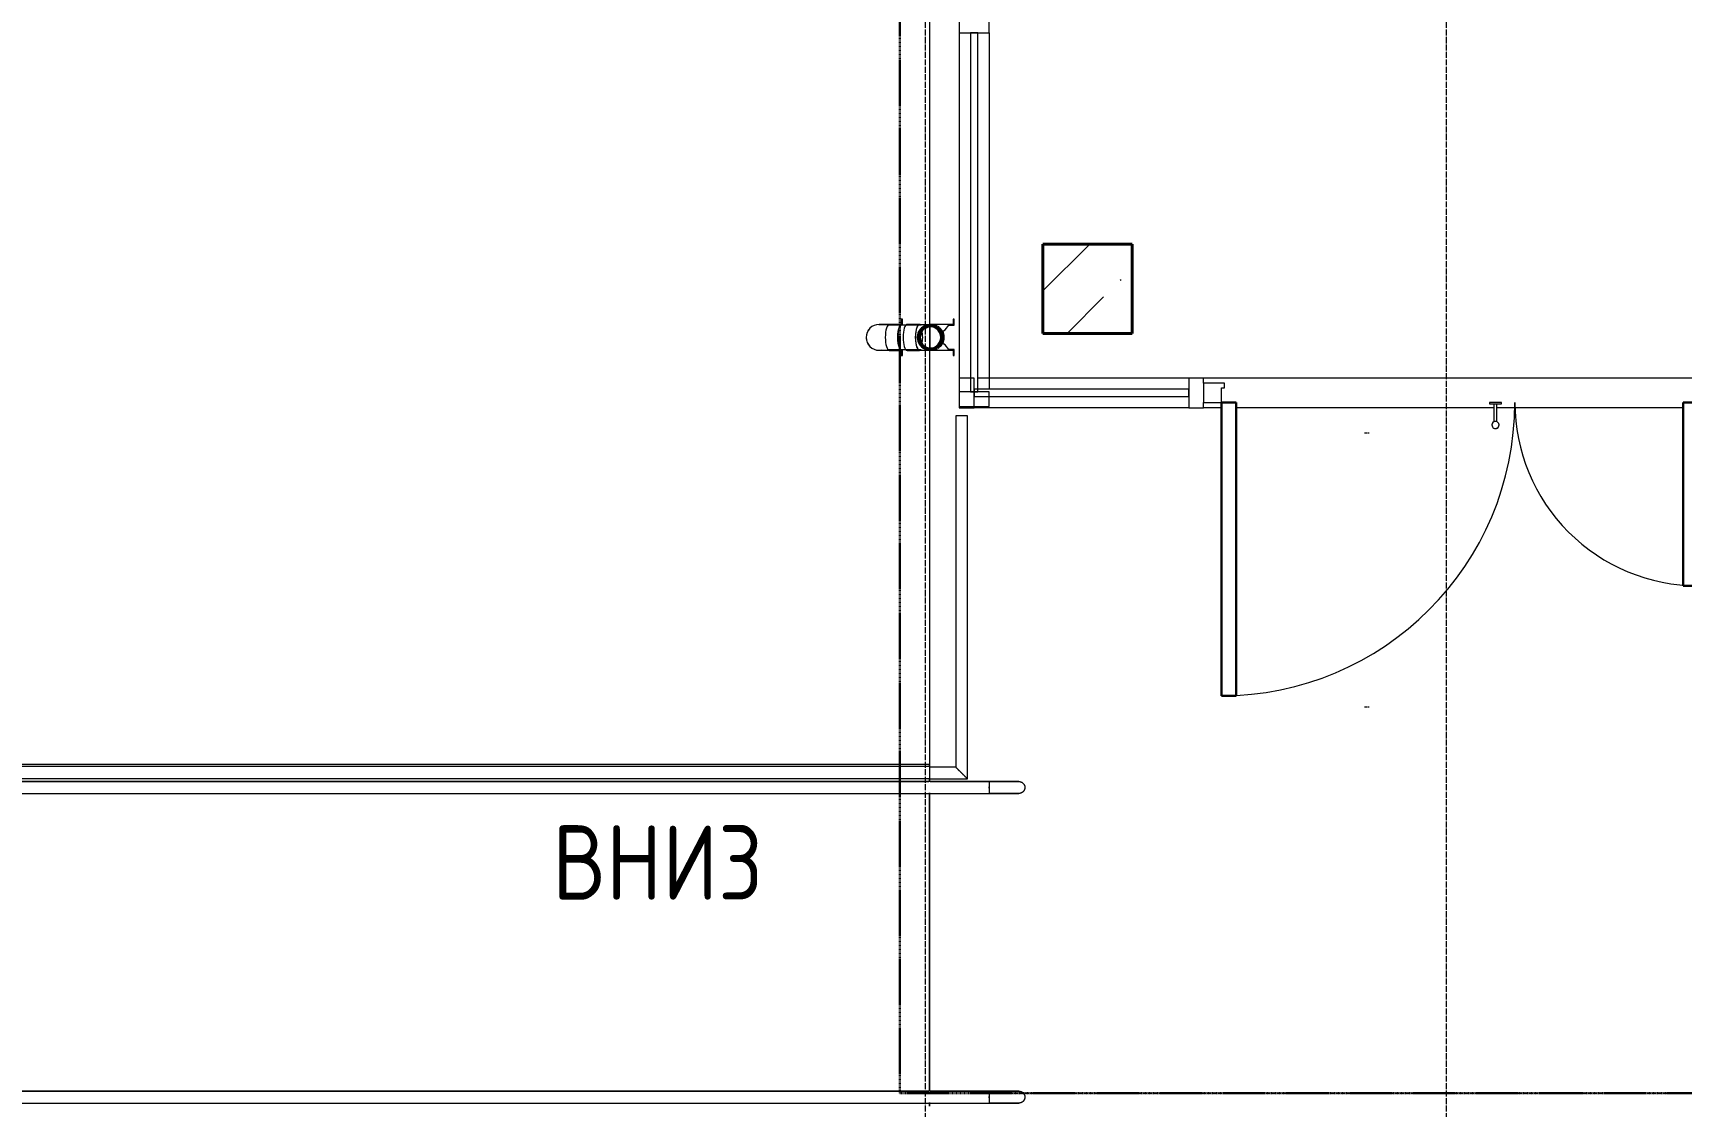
# Model space of a CAD drawing. Header units: millimetres. Extents: x -695119 to 412940, y -249585 to 622758.
# Drawn here: x -114761 to -109228, y 511265 to 514869 of the extents above; entities that cross this region are included whole.
import ezdxf

# ---------------------------------------------------------------- set-up
doc = ezdxf.new("R2010")
doc.units = ezdxf.units.MM
for name, pattern in [('ADSK_Линия сетки', [25, 20, -2.5, 0, -2.5]), ('ADSK_Невидимые', [5, 3, -2]), ('ADSK_Скрыто', [6, 3, -3]), ('ADSK_Штриховая_ш3 п1_5', [4.5, 3, -1.5])]:
    doc.linetypes.add(name, pattern=pattern)
for name, color, linetype, lineweight in [('_Скрыто_', 7, 'ADSK_Скрыто', 9), ('Балясины', 7, 'Continuous', 9), ('Двери', 8, 'Continuous', 9), ('Импосты витража', 8, 'Continuous', 9), ('Каркас_Импост', 8, 'Continuous', 9), ('Лестницы', 8, 'Continuous', 9), ('Линии', 7, 'Continuous', 9), ('Несущие колонны', 252, 'Continuous', 18), ('Обобщенные модели', 8, 'Continuous', 18), ('Ограждение', 8, 'Continuous', 9), ('Оси', 252, 'Continuous', 9), ('Пандус', 7, 'Continuous', 18), ('Панели витража', 8, 'Continuous', 9), ('Панель', 252, 'Continuous', 30), ('Перекрытия', 7, 'Continuous', 18), ('Поручни', 8, 'Continuous', 9), ('Текст ВНИЗ', 7, 'Continuous', 9)]:
    doc.layers.add(name, color=color, linetype=linetype, lineweight=lineweight)
doc.styles.add('GOST Common', font='', dxfattribs={"width": 0.9, "height": 500})
doc.styles.get('GOST Common').set_extended_font_data('GOST type B')

# ---------------------------------------------------------------- blocks, each defined once
blk = doc.blocks.new('Системная панель - ADSK_Cтеклопакет_25 мм-2788761-План 1 этажа смеж')
at = {"layer": 'Панели витража', "lineweight": 18}
for p, q in [((602.5, 12.5), (-602.5, 12.5)), ((-602.5, 12.5), (-602.5, -12.5)), ((602.5, -12.5), (602.5, 12.5)), ((-602.5, -12.5), (602.5, -12.5))]:
    blk.add_line(p, q, dxfattribs=at)
blk = doc.blocks.new('Прямоугольный импост - 50х100 мм-2788780-План 1 этажа смеж')
at = {"layer": 'Импосты витража'}
for p, q in [((-2471, -23530.7), (-2471, -24689.7)), ((-2371, -23530.7), (-2371, -24727.2))]:
    blk.add_line(p, q, dxfattribs=at)
blk = doc.blocks.new('Системная панель - ADSK_Cтеклопакет_25 мм-3118368-План 1 этажа смеж')
at = {"layer": 'Панели витража', "lineweight": 18}
for p, q in [((360, 12.5), (-360, 12.5)), ((-360, 12.5), (-360, -12.5)), ((360, -12.5), (360, 12.5)), ((-360, -12.5), (360, -12.5))]:
    blk.add_line(p, q, dxfattribs=at)
blk = doc.blocks.new('Прямоугольный импост - 50х100 мм-3118473-План 1 этажа смеж')
at = {"layer": 'Импосты витража'}
for p, q in [((-1701, -24689.7), (-2408.5, -24689.7)), ((-1701, -24789.7), (-2421, -24789.7))]:
    blk.add_line(p, q, dxfattribs=at)
blk = doc.blocks.new('AC_ДверьВитражная_Двупольная_Алюминиевая_с отводной прямой ручкой - Остекленные _с защитным ограждением_ Л-3119140-План 1 этажа смеж')
at = {"layer": 'Двери'}
for p, q in [((-125, 96.8), (-125, 36.5)), ((-115, 36.5), (-115, 97)), ((-140, 36.5), (-140, 32.5)), ((-140, 36.5), (-140, 32.5)), ((-100, 36.5), (-140, 36.5)), ((-139.3, 36.5), (-140, 36.5)), ((-139.3, 36.5), (-140, 36.5)), ((-139.3, 36.5), (-140, 36.5)), ((-140, 32.5), (-139.3, 32.5)), ((-140, 32.5), (-100, 32.5)), ((-140, 32.5), (-139.3, 32.5)), ((-140, 32.5), (-139.3, 32.5)), ((-100, 36.5), (-100.7, 36.5)), ((-100, 36.5), (-100.7, 36.5)), ((-100, 36.5), (-100.7, 36.5)), ((-100.7, 32.5), (-100, 32.5)), ((-100.7, 32.5), (-100, 32.5)), ((-100.7, 32.5), (-100, 32.5)), ((-100, 32.5), (-100, 36.5)), ((-100, 32.5), (-100, 36.5))]:
    blk.add_line(p, q, dxfattribs=at)
for start, end in [(360, 180), (105, 165), (30, 90), (180, 360), (180, 210), (240, 246.0658), (293.9342, 315), (330, 360)]:
    blk.add_arc((-120, 107.5), 12, start, end, dxfattribs=at)
at = {"layer": 'Каркас_Импост'}
for p, q in [((-860, 32.5), (-800, 32.5)), ((-860, -32.5), (-860, 32.5)), ((-800, 32.5), (-800, -17.5)), ((860, 32.5), (800, 32.5)), ((800, 32.5), (800, -17.5)), ((860, -32.5), (860, 32.5)), ((-790, -32.5), (-860, -32.5)), ((-800, -17.5), (-790, -17.5)), ((-790, -17.5), (-790, -32.5)), ((800, -17.5), (790, -17.5)), ((790, -17.5), (790, -32.5)), ((790, -32.5), (860, -32.5))]:
    blk.add_line(p, q, dxfattribs=at)
at = {"layer": 'Панель'}
for p, q in [((800, 1017.5), (750, 1017.5)), ((750, 1017.5), (750, 32.5)), ((800, 32.5), (800, 1017.5)), ((-800, 647.5), (-750, 647.5)), ((-800, 32.5), (-800, 647.5)), ((-750, 647.5), (-750, 32.5)), ((-750, 32.5), (-800, 32.5)), ((750, 32.5), (800, 32.5))]:
    blk.add_line(p, q, dxfattribs=at)
at = {"layer": 'Панель', "lineweight": 9}
for centre, radius, start, end in [((800, 32.5), 985, 90, 180), ((-800, 32.5), 615, 360, 90)]:
    blk.add_arc(centre, radius, start, end, dxfattribs=at)
blk = doc.blocks.new('Прямоугольный импост - 50х100 мм-V16-План 1 этажа смеж')
at = {"layer": 'Импосты витража'}
for p, q in [((69, -24689.7), (-1651, -24689.7)), ((-1591, -24789.7), (-1651, -24789.7)), ((-675.7, -24789.7), (-1541, -24789.7)), ((-41, -24789.7), (-666.2, -24789.7)), ((69, -24789.7), (9, -24789.7))]:
    blk.add_line(p, q, dxfattribs=at)
blk = doc.blocks.new('Прямоугольный импост - 50х100 мм-V15-План 1 этажа смеж')
at = {"layer": 'Импосты витража', "lineweight": 18}
for p, q in [((-25, 50), (25, 50)), ((-25, -50), (-25, 50)), ((25, 50), (25, 32.5)), ((25, -50), (-25, -50)), ((25, -32.5), (25, -50))]:
    blk.add_line(p, q, dxfattribs=at)
blk = doc.blocks.new('Прямоугольный импост - 50х100 мм-V17-План 1 этажа смеж')
at = {"layer": 'Импосты витража', "lineweight": 18}
for p, q in [((-25, 50), (25, 50)), ((-25, -50), (-25, 50)), ((25, 50), (25, -50)), ((25, -50), (-25, -50))]:
    blk.add_line(p, q, dxfattribs=at)
blk = doc.blocks.new('Прямоугольный импост - 50х100 мм-1480111-План 1 этажа смеж')
at = {"layer": 'Импосты витража', "lineweight": 18}
for p, q in [((0, 50), (-50, 50)), ((-50, 50), (-50, -50)), ((0, -50), (0, 50)), ((-50, -50), (0, -50))]:
    blk.add_line(p, q, dxfattribs=at)
blk = doc.blocks.new('TN_ПВС 125-82_Водосточная труба - TN_ПВС 125-82_Водосточная труба-1194522-План 1 этажа смеж')
at = {"layer": 'Обобщенные модели', "lineweight": 40}
for radius, start, end in [(41.1, 150, 180), (41.1, 180, 208.1477), (38.8, 0, 180), (38.8, 180, 0), (41.1, 120, 149.9084), (41.1, 90, 119.933), (41.1, 60, 89.933), (41.1, 360, 59.9084), (41.1, 331.8523, 360), (41.1, 211.1211, 328.8789)]:
    blk.add_arc((0, 0), radius, start, end, dxfattribs=at)
blk = doc.blocks.new('TN_ПВС 125-82_Водосточная труба - TN_ПВС 125-82_Водосточная труба-1192964-План 1 этажа смеж')
at = {"layer": 'Обобщенные модели'}
for p, q in [((-2598.5, -24512.1), (-2712.7, -24512.1)), ((-2712.7, -24594.3), (-2598.5, -24594.3))]:
    blk.add_line(p, q, dxfattribs=at)
blk = doc.blocks.new('_ TN_Колено трубы 108 - _ TN_Колено трубы 108-V38-План 1 этажа смеж')
at = {"layer": 'Обобщенные модели'}
for p, q in [((-2706, -24510.7), (-2741.4, -24510.7)), ((-2665.1, -24509.6), (-2706, -24509.6)), ((-2741.4, -24595.7), (-2706, -24595.7)), ((-2706, -24596.8), (-2665.1, -24596.8))]:
    blk.add_line(p, q, dxfattribs=at)
for start, end in [(180, 187.9883), (165, 166.6752), (193.3248, 195), (141.8713, 150), (135, 138.0802), (210, 225)]:
    blk.add_arc((-2741.4, -24553.2), 42.5, start, end, dxfattribs=at)
for centre, major_axis, start_param, end_param in [((-2706, -24553.2), (0, 43.6), 0, 1.570796), ((-2665.1, -24553.2), (0, 43.6), 6.021386, 7.853982), ((-2706, -24553.2), (0, 43.6), 1.570796, 3.141593), ((-2665.1, -24553.2), (0, 43.6), 1.570796, 3.403392), ((-2665.1, -24553.2), (0, 41.1), 0, 1.570796), ((-2665.1, -24553.2), (0, 41.1), 1.570796, 3.141593)]:
    blk.add_ellipse(centre, major_axis=major_axis, ratio=0.309017, start_param=start_param, end_param=end_param, dxfattribs=at)
blk = doc.blocks.new('_ TN_Колено трубы 108 - _ TN_Колено трубы 108-V39-План 1 этажа смеж')
at = {"layer": 'Обобщенные модели'}
for p, q in [((-2605.2, -24509.6), (-2646.1, -24509.6)), ((-2571.3, -24510.7), (-2605.2, -24510.7)), ((-2569.8, -24516.8), (-2569.8, -24589.6)), ((-2569.8, -24589.6), (-2569.8, -24516.8)), ((-2548.7, -24516.4), (-2547.4, -24517.1)), ((-2646.1, -24596.8), (-2605.2, -24596.8)), ((-2605.2, -24595.7), (-2572, -24595.7))]:
    blk.add_line(p, q, dxfattribs=at)
at = {"layer": 'Обобщенные модели', "flags": 128}
for points in [[(-2558, -24512.4), (-2556.4, -24512.9), (-2554.8, -24513.5), (-2553.2, -24514.1), (-2552, -24514.6)], [(-2541.8, -24521.3), (-2540.5, -24522.4), (-2539.3, -24523.6), (-2538.1, -24524.9)], [(-2552.4, -24592), (-2553.9, -24592.7), (-2555.5, -24593.3), (-2557.2, -24593.8), (-2558.8, -24594.3)], [(-2538.7, -24582.2), (-2539.8, -24583.4), (-2541.1, -24584.6)]]:
    blk.add_lwpolyline(points, dxfattribs=at)
at = {"layer": 'Обобщенные модели'}
for radius, start, end in [(42.5, 100.9504, 258.6438), (36.5, 159.3355, 170.6645), (36.5, 189.3355, 200.6645), (36.4, 160.4096, 169.5904), (36.4, 190.4096, 199.5904), (36.4, 90, 118.4433), (36.5, 105.0632, 118.0895), (36.5, 0, 104.9368), (36.5, 255.0632, 0), (36.4, 270, 90), (38.8, 78.8452, 86.1953), (42.5, 60, 75), (38.8, 0, 71.1548), (38.8, 288.8452, 0), (36.4, 241.5567, 270), (36.5, 241.9105, 254.9368), (38.8, 273.8047, 281.1548), (42.5, 285, 300)]:
    blk.add_arc((-2569.8, -24553.2), radius, start, end, dxfattribs=at)
for centre, major_axis, start_param, end_param in [((-2646.1, -24553.2), (0, 43.6), 0, 1.570796), ((-2605.2, -24553.2), (0, 43.6), 6.089343, 7.853982), ((-2605.2, -24553.2), (0, 42.5), 0, 3.141593), ((-2646.1, -24553.2), (0, 43.6), 1.570796, 3.141593), ((-2605.2, -24553.2), (0, 43.6), 1.570796, 3.335435), ((-2605.2, -24553.2), (0, 36.4), 4.039627, 5.385151)]:
    blk.add_ellipse(centre, major_axis=major_axis, ratio=0.309017, start_param=start_param, end_param=end_param, dxfattribs=at)
blk = doc.blocks.new('_ TN_Соеденительная муфта с хомутом крепления трубы - _ TN_Соеденительная муфта с хомутом крепления трубы-1193956-План 1 этажа смеж')
at = {"layer": 'Обобщенные модели'}
for start, end in [(0, 180), (180, 192.6348), (347.3652, 360)]:
    blk.add_arc((0, 0), 43.4, start, end, dxfattribs=at)
blk = doc.blocks.new('TN_ПВС 125-82_Хомут крепления трубы - TN_ПВС 125-82_Хомут крепления трубы-1193957-План 1 этажа смеж')
at = {"layer": 'Обобщенные модели'}
for p, q in [((-43.3, -0.7), (-43.3, -33.5)), ((43.2, -33.3), (43.2, -1.4)), ((-43.6, -74.5), (-61, -74.5)), ((-61, -74.5), (-61, -78)), ((-61, -78), (-42.4, -78)), ((42.4, -78), (61, -78)), ((61, -74.5), (43.6, -74.5)), ((61, -78), (61, -74.5))]:
    blk.add_line(p, q, dxfattribs=at)
blk = doc.blocks.new('_ TN_Хомут крепления трубы - _ TN_Хомут крепления трубы-1193958-План 1 этажа смеж')
at = {"layer": 'Обобщенные модели'}
for centre, start, end in [((-32, -39.4), 322.5, 0), ((-32, -39.4), 322.5, 0), ((32, -39.4), 180, 217.5), ((32, -39.4), 180, 217.5)]:
    blk.add_arc(centre, 10, start, end, dxfattribs=at)
blk = doc.blocks.new('_ TN_Хомут крепления трубы - _ TN_Хомут крепления трубы-V40-План 1 этажа смеж')
at = {"layer": 'Обобщенные модели'}
for p, q in [((-43.3, 0), (-43.3, -74.5)), ((-41.1, -14), (-41.1, 0)), ((41.1, 0), (41.1, -14)), ((43.2, -74.5), (43.2, 0)), ((-38.5, -14), (-41.1, -14)), ((-41.1, -60), (-25.6, -47.1)), ((-22, -39.4), (-22, -34.6)), ((22, -34.6), (22, -39.4)), ((25.6, -47.1), (41.1, -60.1)), ((41.1, -14), (38.5, -14)), ((-43.3, -74.5), (-61, -74.5)), ((-61, -74.5), (-61, -78)), ((-61, -78), (-41.1, -78)), ((-41.1, -78), (-41.1, -60)), ((41.1, -60.1), (41.1, -78)), ((41.1, -78), (61, -78)), ((61, -74.5), (43.2, -74.5)), ((61, -78), (61, -74.5))]:
    blk.add_line(p, q, dxfattribs=at)
for centre, radius, start, end in [((0, -0.1), 43.3, 0.1865, 179.8135), ((0, 0), 41.1, 360, 180), ((0, 0), 41, 199.9661, 237.5485), ((-32, -39.4), 10, 310, 0), ((-32, -39.4), 10, 322.5, 0), ((0, 0), 41, 302.4515, 340.0339), ((32, -39.4), 10, 180, 230), ((32, -39.4), 10, 180, 217.5)]:
    blk.add_arc(centre, radius, start, end, dxfattribs=at)
blk = doc.blocks.new('ADSK_КолоннаЖБ_Прямоугольная1 - 300x300 мм-V48-План 1 этажа смеж')
at = {"layer": 'Несущие колонны', "lineweight": 9}
h = blk.add_hatch(dxfattribs=at)
h.set_pattern_fill('FP_12', color=256, style=0, pattern_type=2)
h.set_pattern_definition([(225, (-2040.98, -24389.73), (224.5064, -224.5064), []), (225, (-2265.48, -24389.73), (224.5064, -224.5064), [396.875, -79.375, 3.353, -76.022])])
h.paths.add_polyline_path([(-150, 150), (-150, -150), (150, -150), (150, 150)])
at = {"layer": 'Несущие колонны', "lineweight": 40}
for p, q in [((150, 150), (-150, 150)), ((-150, 150), (-150, -150)), ((-150, 150), (150, 150)), ((-150, -150), (-150, 150)), ((150, -150), (150, 150)), ((150, 150), (150, -150)), ((-150, -150), (150, -150)), ((150, -150), (-150, -150))]:
    blk.add_line(p, q, dxfattribs=at)
blk = doc.blocks.new('Ограждение - Ограждение-2899170-План 1 этажа смеж')
at = {"layer": 'Поручни'}
for p, q in [((-2483.2, -24816.4), (-2483.2, -25996.4)), ((-2443.2, -24816.4), (-2483.2, -24816.4)), ((-2443.2, -26036.4), (-2443.2, -24816.4)), ((-2483.2, -25996.4), (-2571, -25996.4)), ((-2571, -26016.4), (-2571, -26036.4)), ((-2571, -26036.4), (-2443.2, -26036.4))]:
    blk.add_line(p, q, dxfattribs=at)
blk.add_open_spline([(-2483.2, -25996.4), (-2483.2, -25996.4), (-2482.9, -25996.8), (-2481.7, -25997.9), (-2480.6, -25999.1), (-2479.4, -26000.3), (-2478.3, -26001.4), (-2477.1, -26002.6), (-2475.8, -26003.9), (-2474.3, -26005.3), (-2473.2, -26006.4), (-2472.1, -26007.6), (-2470.9, -26008.8), (-2469.6, -26010), (-2468.4, -26011.3), (-2467.1, -26012.5), (-2465.8, -26013.8), (-2464.5, -26015.1), (-2463.2, -26016.4), (-2461.9, -26017.8), (-2460.6, -26019.1), (-2459.3, -26020.4), (-2458, -26021.6), (-2456.8, -26022.9), (-2455.6, -26024.1), (-2454.4, -26025.3), (-2453.2, -26026.5), (-2452.1, -26027.6), (-2450.7, -26029), (-2449.4, -26030.3), (-2448.2, -26031.5), (-2447.1, -26032.6), (-2445.8, -26033.8), (-2444.7, -26035), (-2443.6, -26036.1), (-2443.2, -26036.4), (-2443.2, -26036.4)], degree=3, knots=[-1, -1, -1, -1, -0.916667, -0.875, -0.833333, -0.791667, -0.770833, -0.75, -0.708333, -0.6875, -0.666667, -0.645833, -0.625, -0.604167, -0.583333, -0.5625, -0.541667, -0.520833, -0.5, -0.479167, -0.458333, -0.4375, -0.416667, -0.395833, -0.375, -0.354167, -0.333333, -0.3125, -0.291667, -0.25, -0.229167, -0.208333, -0.166667, -0.125, -0.083333, 0, 0, 0, 0], dxfattribs=at)
blk = doc.blocks.new('Тип верхнего поручня - Верхний поручень_Внутренний_-3728760-План 1 этажа смеж')
at = {"layer": 'Ограждение'}
for p, q in [((-2571.4, -27085), (-8570.2, -27085)), ((-2371, -27085), (-2569, -27085)), ((-2371, -27107.4), (-2371, -27102.7)), ((-8570.2, -27125), (-2571.4, -27125)), ((-2569, -27125), (-2371, -27125))]:
    blk.add_line(p, q, dxfattribs=at)
at = {"layer": 'Ограждение', "flags": 128}
for points in [[(-2569, -27085), (-2570.2, -27085), (-2571.4, -27085)], [(-2571.4, -27125), (-2570.2, -27125), (-2569, -27125)]]:
    blk.add_lwpolyline(points, dxfattribs=at)
blk = doc.blocks.new('Тип верхнего поручня - D40 шаг 200-16091-План 1 этажа смеж')
at = {"layer": 'Ограждение'}
for p, q in [((0, 2.3), (0, 0)), ((0, 0), (0, -2.3))]:
    blk.add_line(p, q, dxfattribs=at)
at = {"layer": 'Ограждение', "flags": 128}
for points in [[(0, 20), (4, 20), (8, 20), (12, 20), (15.9, 20), (19.9, 20), (23.8, 20), (27.6, 20), (31.5, 20), (35.2, 20), (38.9, 20), (42.6, 20), (46.2, 20), (49.7, 20), (53.1, 20), (56.5, 20), (59.7, 20), (62.9, 20), (65.9, 20), (68.9, 20), (71.7, 20), (74.5, 20), (77.1, 20), (79.6, 20), (81.9, 20), (84.1, 20), (86.2, 20), (88.2, 20), (90, 20), (91.7, 20), (93.2, 20), (94.6, 20), (95.8, 20), (96.9, 20), (97.8, 20), (98.5, 20), (99.1, 20), (99.6, 20), (99.9, 20), (100, 20), (100, 20)], [(100, 20), (99.9, 20), (99.7, 20), (99.3, 20), (98.7, 20), (98, 20), (97.1, 20), (96.1, 20), (94.9, 20), (93.6, 20), (92.1, 20), (90.5, 20), (88.7, 20), (86.8, 20), (84.7, 20), (82.5, 20), (80.2, 20), (77.8, 20), (75.2, 20), (72.5, 20), (69.7, 20), (66.7, 20), (63.7, 20), (60.6, 20), (57.4, 20), (54, 20), (50.6, 20), (47.1, 20), (43.6, 20), (39.9, 20), (36.2, 20), (32.5, 20), (28.7, 20), (24.8, 20), (20.9, 20), (17, 20), (13, 20), (9.1, 20), (5.1, 20), (1.1, 20), (0, 20)], [(100, 20), (100.8, 20), (101.6, 19.9), (102.4, 19.9), (103.2, 19.7), (104, 19.6), (104.8, 19.4), (105.5, 19.2), (106.3, 19), (107, 18.7), (107.8, 18.4), (108.5, 18.1), (109.2, 17.7), (109.9, 17.4), (110.6, 16.9), (111.3, 16.5), (111.9, 16), (112.6, 15.6), (113.2, 15), (113.8, 14.5), (114.3, 13.9), (114.9, 13.3), (115.4, 12.7), (115.9, 12.1), (116.4, 11.5), (116.8, 10.8), (117.2, 10.1), (117.6, 9.4), (118, 8.7), (118.3, 8), (118.6, 7.2), (118.9, 6.5), (119.2, 5.7), (119.4, 5), (119.6, 4.2), (119.7, 3.4), (119.8, 2.6), (119.9, 1.8), (120, 1), (120, 0.2), (120, 0)], [(120, 0), (120, -0.8), (119.9, -1.6), (119.9, -2.4), (119.7, -3.2), (119.6, -4), (119.4, -4.8), (119.2, -5.5), (119, -6.3), (118.7, -7), (118.4, -7.8), (118.1, -8.5), (117.7, -9.2), (117.4, -9.9), (116.9, -10.6), (116.5, -11.3), (116, -11.9), (115.6, -12.6), (115, -13.2), (114.5, -13.8), (113.9, -14.3), (113.3, -14.9), (112.7, -15.4), (112.1, -15.9), (111.5, -16.4), (110.8, -16.8), (110.1, -17.2), (109.4, -17.6), (108.7, -18), (108, -18.3), (107.2, -18.6), (106.5, -18.9), (105.7, -19.2), (105, -19.4), (104.2, -19.6), (103.4, -19.7), (102.6, -19.8), (101.8, -19.9), (101, -20), (100.2, -20), (100, -20)], [(0, -20), (4, -20), (8, -20), (12, -20), (15.9, -20), (19.9, -20), (23.8, -20), (27.6, -20), (31.5, -20), (35.2, -20), (38.9, -20), (42.6, -20), (46.2, -20), (49.7, -20), (53.1, -20), (56.5, -20), (59.7, -20), (62.9, -20), (65.9, -20), (68.9, -20), (71.7, -20), (74.5, -20), (77.1, -20), (79.6, -20), (81.9, -20), (84.1, -20), (86.2, -20), (88.2, -20), (90, -20), (91.7, -20), (93.2, -20), (94.6, -20), (95.8, -20), (96.9, -20), (97.8, -20), (98.5, -20), (99.1, -20), (99.6, -20), (99.9, -20), (100, -20), (100, -20)], [(100, -20), (99.9, -20), (99.7, -20), (99.3, -20), (98.7, -20), (98, -20), (97.1, -20), (96.1, -20), (94.9, -20), (93.6, -20), (92.1, -20), (90.5, -20), (88.7, -20), (86.8, -20), (84.7, -20), (82.5, -20), (80.2, -20), (77.8, -20), (75.2, -20), (72.5, -20), (69.7, -20), (66.7, -20), (63.7, -20), (60.6, -20), (57.4, -20), (54, -20), (50.6, -20), (47.1, -20), (43.6, -20), (39.9, -20), (36.2, -20), (32.5, -20), (28.7, -20), (24.8, -20), (20.9, -20), (17, -20), (13, -20), (9.1, -20), (5.1, -20), (1.1, -20), (0, -20)]]:
    blk.add_lwpolyline(points, dxfattribs=at)
blk = doc.blocks.new('Тип верхнего поручня - Верхний поручень_Внутренний_-V68-План 1 этажа смеж')
at = {"layer": 'Ограждение'}
for p, q in [((-8571, -27085), (-2573, -27085)), ((-2569, -27085), (-2573, -27085)), ((-2569, -27085), (-2371, -27085)), ((-2371, -27085), (-2371, -27125)), ((-8571, -27125), (-2573, -27125)), ((-2569, -27125), (-2573, -27125)), ((-2569, -27125), (-2371, -27125))]:
    blk.add_line(p, q, dxfattribs=at)
blk = doc.blocks.new('Тип перил - Перила_Внутренний_-3728772-План 1 этажа смеж')
at = {"layer": 'Ограждение', "flags": 128}
for points in [[(-2569, -27085), (-2570.2, -27085), (-2571.4, -27085)], [(-2571.4, -27125), (-2570.2, -27125), (-2569, -27125)]]:
    blk.add_lwpolyline(points, dxfattribs=at)
blk = doc.blocks.new('Тип перил - Перила_Внутренний_-V69-План 1 этажа смеж')
at = {"layer": 'Ограждение'}
for p, q in [((-2569, -27085), (-2571, -27085)), ((-2569, -27125), (-2571, -27125))]:
    blk.add_line(p, q, dxfattribs=at)
blk = doc.blocks.new('Ограждение - Ограждение-3761827-План 1 этажа смеж')
at = {"layer": 'Поручни'}
for p, q in [((-2571, -25995), (-8571, -25995)), ((-8571, -26035), (-2571, -26035))]:
    blk.add_line(p, q, dxfattribs=at)
at = {"layer": 'Поручни', "flags": 128}
blk.add_lwpolyline([(-2571, -25995), (-2571, -25995.7), (-2571, -25997.7), (-2571, -26000.9), (-2571, -26005), (-2571, -26009.8), (-2571, -26015), (-2571, -26016.5)], dxfattribs=at)
blk = doc.blocks.new('Тип верхнего поручня - Верхний поручень_Внутренний_-3761831-План 1 этажа смеж')
at = {"layer": 'Ограждение'}
for p, q in [((-2571.4, -26045), (-8570.2, -26045)), ((-2371, -26045), (-2569, -26045)), ((-8570.2, -26085), (-2571.4, -26085)), ((-2569, -26085), (-2371, -26085)), ((-2371, -26067.4), (-2371, -26062.7))]:
    blk.add_line(p, q, dxfattribs=at)
at = {"layer": 'Ограждение', "flags": 128}
for points in [[(-2569, -26045), (-2570.2, -26045), (-2571.4, -26045)], [(-2571.4, -26085), (-2570.2, -26085), (-2569, -26085)]]:
    blk.add_lwpolyline(points, dxfattribs=at)
blk = doc.blocks.new('Тип верхнего поручня - Верхний поручень_Внутренний_-V72-План 1 этажа смеж')
at = {"layer": 'Ограждение'}
for p, q in [((-8571, -26045), (-2573, -26045)), ((-2569, -26045), (-2573, -26045)), ((-2569, -26045), (-2371, -26045)), ((-2371, -26045), (-2371, -26085)), ((-8571, -26085), (-2573, -26085)), ((-2569, -26085), (-2573, -26085)), ((-2569, -26085), (-2371, -26085))]:
    blk.add_line(p, q, dxfattribs=at)
blk = doc.blocks.new('Тип перил - Перила_Внутренний_-3761841-План 1 этажа смеж')
at = {"layer": 'Ограждение', "flags": 128}
for points in [[(-2569, -26045), (-2570.2, -26045), (-2571.4, -26045)], [(-2571.4, -26085), (-2570.2, -26085), (-2569, -26085)]]:
    blk.add_lwpolyline(points, dxfattribs=at)
blk = doc.blocks.new('Тип перил - Перила_Внутренний_-V73-План 1 этажа смеж')
at = {"layer": 'Ограждение'}
for p, q in [((-2569, -26045), (-2571, -26045)), ((-2569, -26085), (-2571, -26085))]:
    blk.add_line(p, q, dxfattribs=at)

msp = doc.modelspace()

# ---------------------------------------------------------------- linework, layer by layer
at = {"layer": '_Скрыто_'}
msp.add_line((-111515.535, 511308.057), (-105715.535, 511308.057), dxfattribs=at)
at = {"layer": 'Лестницы'}
for p, q in [((-111750.535, 517458.058), (-111750.535, 513889.104)), ((-111750.535, 513803.922), (-111750.535, 512404.769)), ((-111750.535, 512363.342), (-111750.535, 512354.087)), ((-111750.535, 512315.45), (-111750.535, 511314.087)), ((-111750.535, 511275.45), (-111750.535, 511264.769))]:
    msp.add_line(p, q, dxfattribs=at)
at = {"layer": 'Линии', "linetype": 'ADSK_Штриховая_ш3 п1_5', "lineweight": 30}
for p, q in [((-111850.535, 517453.058), (-111850.535, 511308.057)), ((-111850.535, 511308.057), (-105290.535, 511308.057))]:
    msp.add_line(p, q, dxfattribs=at)
at = {"layer": 'Линии', "linetype": 'ADSK_Невидимые'}
for p, q in [((-110290.3, 513525.564), (-110274.033, 513525.564)), ((-110290.3, 512605.564), (-110274.033, 512605.564))]:
    msp.add_line(p, q, dxfattribs=at)
at = {"layer": 'Оси', "linetype": 'ADSK_Линия сетки'}
for p, q in [((-111765.535, 572133.794), (-111765.535, 505864.372)), ((-110015.535, 572133.794), (-110015.535, 505864.372))]:
    msp.add_line(p, q, dxfattribs=at)
at = {"layer": 'Пандус'}
for p, q in [((-117750.535, 512412.717), (-111750.535, 512412.717)), ((-111750.535, 512404.769), (-111750.535, 512412.717)), ((-111750.535, 512354.087), (-111750.535, 512363.342)), ((-111750.535, 511314.087), (-111750.535, 512315.45)), ((-111750.535, 511264.769), (-111750.535, 511275.45))]:
    msp.add_line(p, q, dxfattribs=at)
at = {"layer": 'Перекрытия', "color": 49, "true_color": 0x464646}
for p, q in [((-132250.535, 512412.717), (-111750.535, 512412.717)), ((-111750.535, 512412.717), (-111750.535, 512404.769)), ((-111750.535, 512363.342), (-111750.535, 512354.087)), ((-111750.535, 512315.45), (-111750.535, 511314.087)), ((-111750.535, 511275.45), (-111750.535, 511264.769))]:
    msp.add_line(p, q, dxfattribs=at)

# ---------------------------------------------------------------- block references
at = {"layer": 'Балясины'}
for name in ['Ограждение - Ограждение-2899170-План 1 этажа смеж', 'Ограждение - Ограждение-3761827-План 1 этажа смеж']:
    msp.add_blockref(name, (-109179.558, 538399.789), dxfattribs=at)
at = {"layer": 'Двери', "rotation": 180}
msp.add_blockref('AC_ДверьВитражная_Двупольная_Алюминиевая_с отводной прямой ручкой - Остекленные _с защитным ограждением_ Л-3119140-План 1 этажа смеж', (-109970.535, 513660.057), dxfattribs=at)
at = {"layer": 'Импосты витража', "extrusion": (0, 0, -1)}
for name, p, rotation in [('Прямоугольный импост - 50х100 мм-V17-План 1 этажа смеж', (111600.535, 514894.057), 90.0000000000001), ('Прямоугольный импост - 50х100 мм-V15-План 1 этажа смеж', (110855.535, 513660.057), 180)]:
    msp.add_blockref(name, p, dxfattribs=dict(at, rotation=rotation))
at = {"layer": 'Импосты витража'}
for name in ['Прямоугольный импост - 50х100 мм-2788780-План 1 этажа смеж', 'Прямоугольный импост - 50х100 мм-3118473-План 1 этажа смеж', 'Прямоугольный импост - 50х100 мм-V16-План 1 этажа смеж']:
    msp.add_blockref(name, (-109179.558, 538399.789), dxfattribs=at)
for p, rotation in [((-111650.535, 513660.057), 180), ((-111600.535, 513614.057), 269.9999999999999)]:
    msp.add_blockref('Прямоугольный импост - 50х100 мм-1480111-План 1 этажа смеж', p, dxfattribs=dict(at, rotation=rotation))
at = {"layer": 'Несущие колонны', "rotation": 180}
msp.add_blockref('ADSK_КолоннаЖБ_Прямоугольная1 - 300x300 мм-V48-План 1 этажа смеж', (-111220.535, 514010.058), dxfattribs=at)
at = {"layer": 'Обобщенные модели', "rotation": 90.00000000000006}
for name, p in [('TN_ПВС 125-82_Хомут крепления трубы - TN_ПВС 125-82_Хомут крепления трубы-1193957-План 1 этажа смеж', (-111919.805, 513846.556)), ('_ TN_Хомут крепления трубы - _ TN_Хомут крепления трубы-V40-План 1 этажа смеж', (-111745.535, 513846.556)), ('_ TN_Соеденительная муфта с хомутом крепления трубы - _ TN_Соеденительная муфта с хомутом крепления трубы-1193956-План 1 этажа смеж', (-111919.805, 513846.556)), ('_ TN_Хомут крепления трубы - _ TN_Хомут крепления трубы-1193958-План 1 этажа смеж', (-111745.535, 513846.556))]:
    msp.add_blockref(name, p, dxfattribs=at)
at = {"layer": 'Обобщенные модели'}
for name in ['_ TN_Колено трубы 108 - _ TN_Колено трубы 108-V38-План 1 этажа смеж', 'TN_ПВС 125-82_Водосточная труба - TN_ПВС 125-82_Водосточная труба-1192964-План 1 этажа смеж', '_ TN_Колено трубы 108 - _ TN_Колено трубы 108-V39-План 1 этажа смеж']:
    msp.add_blockref(name, (-109179.558, 538399.789), dxfattribs=at)
at = {"layer": 'Обобщенные модели', "lineweight": 40, "rotation": 90.00000000000006}
msp.add_blockref('TN_ПВС 125-82_Водосточная труба - TN_ПВС 125-82_Водосточная труба-1194522-План 1 этажа смеж', (-111745.535, 513846.556), dxfattribs=at)
at = {"layer": 'Ограждение'}
for name, p in [('Тип верхнего поручня - Верхний поручень_Внутренний_-3761831-План 1 этажа смеж', (-109179.558, 538399.789)), ('Тип верхнего поручня - Верхний поручень_Внутренний_-V72-План 1 этажа смеж', (-109179.558, 538399.789)), ('Тип перил - Перила_Внутренний_-3761841-План 1 этажа смеж', (-109179.558, 538399.789)), ('Тип перил - Перила_Внутренний_-V73-План 1 этажа смеж', (-109179.558, 538399.789)), ('Тип верхнего поручня - D40 шаг 200-16091-План 1 этажа смеж', (-111550.535, 512334.769)), ('Тип верхнего поручня - Верхний поручень_Внутренний_-3728760-План 1 этажа смеж', (-109179.558, 538399.789)), ('Тип верхнего поручня - Верхний поручень_Внутренний_-V68-План 1 этажа смеж', (-109179.558, 538399.789)), ('Тип перил - Перила_Внутренний_-3728772-План 1 этажа смеж', (-109179.558, 538399.789)), ('Тип перил - Перила_Внутренний_-V69-План 1 этажа смеж', (-109179.558, 538399.789)), ('Тип верхнего поручня - D40 шаг 200-16091-План 1 этажа смеж', (-111550.535, 511294.769))]:
    msp.add_blockref(name, p, dxfattribs=at)
at = {"layer": 'Панели витража', "rotation": 89.99999999999991}
msp.add_blockref('Системная панель - ADSK_Cтеклопакет_25 мм-2788761-План 1 этажа смеж', (-111600.535, 514266.557), dxfattribs=at)
at = {"layer": 'Панели витража'}
msp.add_blockref('Системная панель - ADSK_Cтеклопакет_25 мм-3118368-План 1 этажа смеж', (-111240.535, 513660.057), dxfattribs=at)

# ---------------------------------------------------------------- texts
at = {"layer": 'Текст ВНИЗ', "insert": (-113017.255, 512208.052), "char_height": 250, "width": 946.05394, "attachment_point": 1, "line_spacing_factor": 1.022761, "style": 'GOST Common', "bg_fill": 3, "box_fill_scale": 1.25, "bg_fill_color": 256, "bg_fill_true_color": 13158600, "bg_fill_transparency": 0}
msp.add_mtext('ВНИЗ', dxfattribs=at)

doc.saveas('drawing.dxf')
